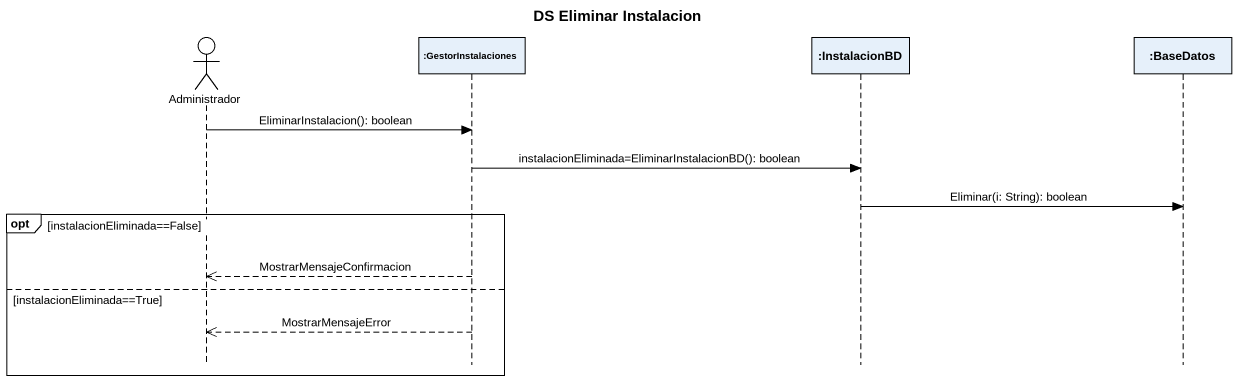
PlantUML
@startuml
title DS Eliminar Instalacion
hide footbox
actor Administrador
participant ":GestorInstalaciones" as GestorInstalaciones
participant ":InstalacionBD" as InstalacionBD
participant ":BaseDatos" as BaseDatos

Administrador -> GestorInstalaciones : EliminarInstalacion(): boolean
GestorInstalaciones -> InstalacionBD : instalacionEliminada=EliminarInstalacionBD(): boolean
InstalacionBD -> BaseDatos : Eliminar(i: String): boolean
opt instalacionEliminada==False
  GestorInstalaciones -->> Administrador : MostrarMensajeConfirmacion
else instalacionEliminada==True
  GestorInstalaciones -->> Administrador : MostrarMensajeError
end
@enduml
